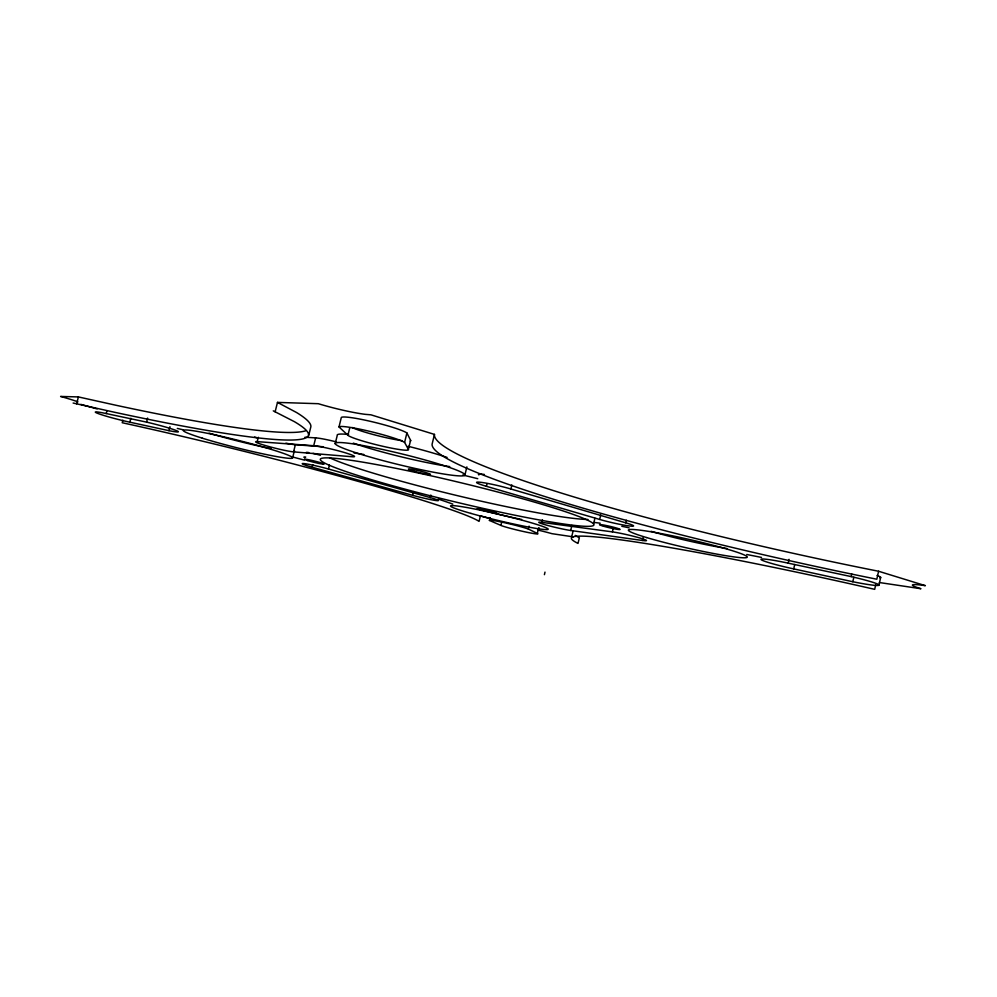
<?xml version="1.0" encoding="UTF-8"?>
<svg xmlns="http://www.w3.org/2000/svg" width="997" height="997" viewBox="0 0 997 997"><rect width="100%" height="100%" fill="white"/><g stroke="black" fill="none" stroke-linecap="round" stroke-linejoin="round"><path stroke-width="1.5" d="M851.214 576.602L788.191 563.155A30.895 2.218 12.6 0 0 761.122 559.629A30.895 2.218 12.6 0 0 793.724 568.901L852.821 581.737A33.188 2.368 12.4 0 0 878.968 585.015A33.188 2.368 12.4 0 0 851.214 576.602L851.787 574.023M852.821 581.737L853.818 577.288M875.665 584.977L874.693 589.339A283.073 16.226 12.6 0 0 578.023 543.415L579.357 537.757A283.011 17.323 12.6 0 1 575.257 535.414M434.468 434.405A403.623 41.488 12.1 0 0 878.594 571.256L876.824 579.22A403.785 38.871 12.2 0 1 432.112 444.163L434.468 434.405L370.909 414.814L365.401 414.353A41.5 4.499 14.1 0 1 318.292 403.698L277.478 402.402L275.135 411.811M878.968 585.065L880.663 577.437M788.191 563.155L789.051 559.342M793.724 568.901L794.709 564.501M542.455 519.786L541.845 522.366A18.058 1.159 13.2 0 0 546.306 525.058A18.058 1.159 13.2 0 0 570.683 530.479L642.355 540.461L642.99 537.719M544.412 574.671L544.998 572.116M599.671 519.449L486.399 486.312A22.557 1.82 13.4 0 1 480.267 482.261A22.557 1.82 13.4 0 1 510.875 488.991L625.68 522.802A21.523 1.633 13 0 1 628.995 525.918A21.523 1.633 13 0 1 599.671 519.449L600.73 514.926M541.845 522.366L612.357 531.887L613.329 527.725M625.68 522.802L626.278 520.235M570.683 530.479L571.879 525.382M571.58 537.371L572.976 531.426M593.576 523.936L594.922 518.228M539.29 528.198A19.404 1.171 13.3 0 0 538.654 527.737L537.308 533.407L528.385 529.058L529.071 526.142M486.399 486.312L487.022 483.682M537.308 533.407A19.417 1.097 13.3 0 1 524.173 531.675A19.417 1.097 13.3 0 1 500.93 525.419L489.49 520.471L490.175 517.593M500.93 525.419L501.603 522.615M510.875 488.991L511.835 484.941M430.206 497.578L328.437 469.001A18.482 1.196 13.8 0 0 304.21 463.605A18.482 1.196 13.8 0 0 312.186 467.219L412.608 495.297A17.634 1.109 13.6 0 0 436.025 500.531A17.634 1.109 13.6 0 0 430.206 497.578L430.816 495.048M464.889 475.183A66.799 5.571 13.7 0 0 370.149 446.893A66.799 5.571 13.7 0 0 365.089 455.579A66.799 5.571 13.7 0 0 464.889 475.183L466.87 466.895M408.384 449.373L404.608 442.419L406.901 432.96A34.284 3.452 13.9 0 0 371.756 421.656A34.284 3.452 13.9 0 0 341.31 417.506L339.005 426.94L347.928 435.265A31.306 2.841 13.8 0 0 381.377 445.958A31.306 2.841 13.8 0 0 408.384 449.373L410.59 440.313L406.901 432.96M412.608 495.297L413.506 491.583M258.31 437.284L257.226 441.634L313.719 445.721L315.65 437.882A22.084 1.832 13.9 0 1 336.45 441.92M312.186 467.219L312.821 464.639M328.437 469.001L329.409 465.051M335.191 443.765L337.235 435.465A66.774 5.945 13.7 0 1 348.601 434.493M347.928 435.265L349.773 427.738M257.226 441.634A20.501 1.458 14 0 0 267.433 446.133A20.501 1.458 14 0 0 293.579 451.878L295.349 444.724L323.178 446.756M292.694 457.511L294.377 450.744A56.43 4.013 14.1 0 1 293.529 451.604M308.684 435.564L310.765 427.14A440.175 36.839 15.4 0 0 296.62 412.559L277.478 402.402M146.571 422.117A24.888 1.595 14.3 0 1 175.435 430.218A24.888 1.595 14.3 0 1 168.967 430.667L129.847 422.192A23.554 1.483 14.3 0 1 98.603 413.718A23.554 1.483 14.3 0 1 106.218 413.556L146.571 422.117L147.606 418.055M168.967 430.667L169.964 426.704M106.218 413.556L106.903 410.864M122.88 420.198L122.232 422.74A255.618 13.671 13.9 0 1 479.083 521.369L480.404 515.823L490.748 518.714M129.847 422.192L130.844 418.266M76.644 403.822L78.402 396.931L116.288 405.33A440.175 36.839 15.4 0 0 305.593 430.829M78.402 396.931L60.605 396.445A31.954 2.081 14.5 0 1 77.928 401.866M304.932 437.222L315.65 437.882M293.579 451.878L352.215 456.751A22.096 1.72 13.9 0 0 342.544 451.977A22.096 1.72 13.9 0 0 313.719 445.721M594.025 522.403L600.169 523.188M573.275 536.86L552.002 533.682A28.439 1.645 13.3 0 0 538.355 530.155M879.391 582.535L920.941 588.729A37.462 2.792 12.1 0 1 925.366 585.663L878.594 571.256M73.13 403.037L114.53 412.26A440.338 34.509 15.2 0 0 294.364 421.644L273.278 410.864M80.832 404.371L97.158 408.92M612.357 531.887A19.442 1.333 13 0 1 639.065 537.769A19.442 1.333 13 0 1 642.355 540.461M295.349 444.724A20.488 1.558 14 0 1 285.915 443.154M621.804 526.291A19.442 1.421 13 0 1 629.132 527.862M877.048 575.481A33.188 2.53 12.3 0 1 879.84 577.861M306.802 452.837A10.045 0.735 13.9 0 1 308.746 452.576M312.983 453.398A10.045 0.735 13.9 0 1 320.461 455.293M177.304 428.423A255.568 14.594 14 0 1 183.186 429.807M292.333 456.925A255.568 14.594 14 0 1 304.322 460.078M438.182 499.048A255.568 14.594 14 0 1 452.775 504.083M478.921 474.946A22.545 1.944 13.4 0 1 484.442 474.472M521.618 519.462A50.087 3.278 13.4 0 1 485.514 511.062M484.068 510.688A50.087 3.278 13.4 0 1 477.04 508.794M304.808 457.81A18.469 1.284 13.9 0 1 305.73 457.037M746.741 554.494A283.011 17.323 12.6 0 1 761.496 557.423M587.968 519.462A140.627 10.655 13.5 0 1 458.632 495.945A140.627 10.655 13.5 0 1 329.596 457.773M354.072 452.987A140.627 10.655 13.5 0 1 363.855 454.482M462.77 475.021A140.627 10.655 13.5 0 1 477.75 478.697M727.05 548.512A60.892 4.686 12.8 0 1 651.066 531.314M449.747 466.608A66.774 5.945 13.7 0 1 353.274 443.129M408.197 446.307A66.774 5.945 13.7 0 1 447.08 457.411M271.321 448.65A56.43 4.013 14.1 0 1 209.108 433.147M254.547 437.085A56.43 4.013 14.1 0 1 257.388 437.87M489.49 520.471A20.925 1.209 13.4 0 1 504.656 522.74A20.925 1.209 13.4 0 1 528.385 529.058M402.364 440.724A31.306 3.041 13.8 0 1 352.165 427.501M410.59 440.313A31.306 3.041 13.8 0 1 410.228 441.035M339.005 426.94A34.297 3.24 13.9 0 1 369.401 431.277A34.297 3.24 13.9 0 1 404.608 442.419M479.009 508.345L484.741 510.476L496.606 512.757L479.009 508.345M603.484 526.217A10.518 0.748 13.1 0 0 620.022 529.544A10.518 0.748 13.1 0 0 606.151 525.506A10.518 0.748 13.1 0 0 603.484 526.217M413.655 471.182A11.403 0.897 13.6 0 0 430.48 474.472A11.403 0.897 13.6 0 0 414.067 469.687A11.403 0.897 13.6 0 0 413.655 471.182M307.824 460.626A10.045 0.685 13.9 0 0 323.9 464.203A10.045 0.685 13.9 0 0 311.363 460.302A10.045 0.685 13.9 0 0 307.824 460.626M470.933 513.418A50.099 3.066 13.4 0 0 547.964 529.432A50.099 3.066 13.4 0 0 479.532 510.015A50.099 3.066 13.4 0 0 470.933 513.418M367.806 478.56A140.664 9.982 13.5 0 0 591.533 526.117A140.664 9.982 13.5 0 0 412.097 471.668A140.664 9.982 13.5 0 0 367.806 478.56M646.729 537.595A60.904 4.387 12.8 0 0 745.37 557.759A60.904 4.387 12.8 0 0 670.769 535.464A60.904 4.387 12.8 0 0 646.729 537.595M202.304 438.182A56.455 3.764 14.1 0 0 291.872 458.308A56.455 3.764 14.1 0 0 220.038 436.013A56.455 3.764 14.1 0 0 202.304 438.182"/></g></svg>
